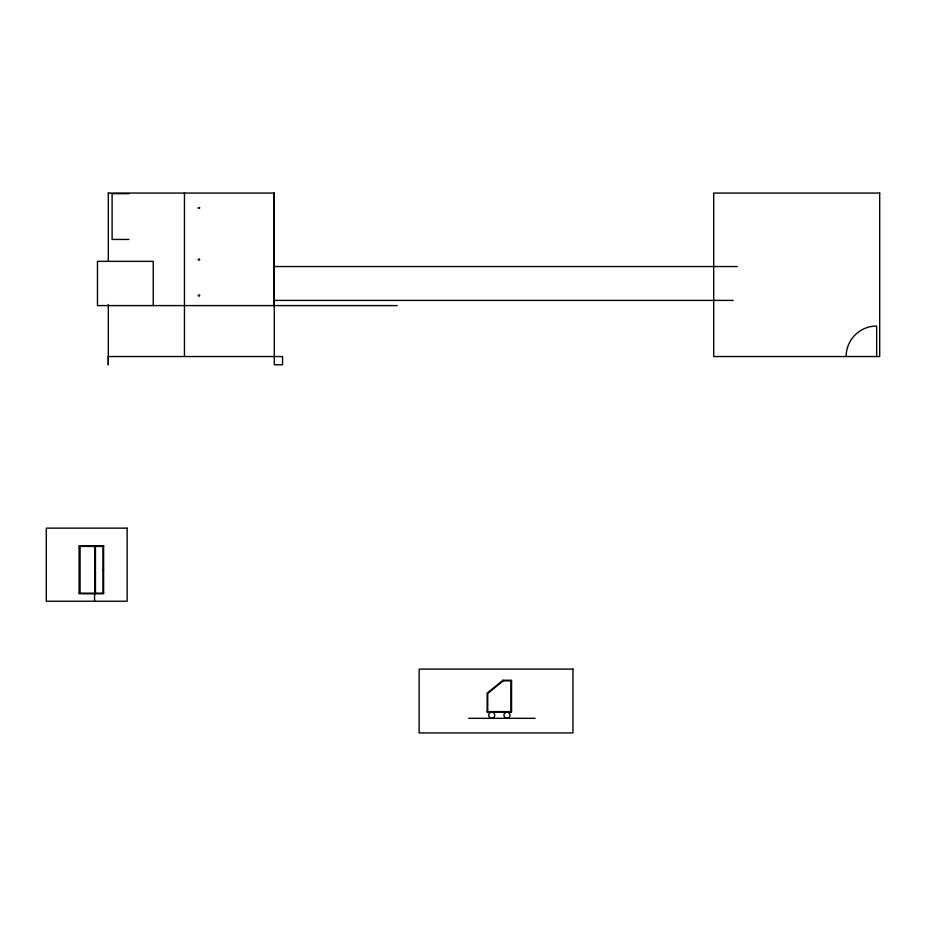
<?xml version="1.0" encoding="UTF-8"?>
<svg xmlns="http://www.w3.org/2000/svg" width="926" height="926" viewBox="0 0 926 926"><rect width="100%" height="100%" fill="white"/><g stroke="black" fill="none" stroke-linecap="round" stroke-linejoin="round"><path stroke-width="1.39" d="M108.307 304.469L108.296 364.948L108.307 356.545L282.546 356.545L282.546 364.786L274.304 364.786L274.304 193.059L273.702 193.673L273.702 305.592M503.003 680.24L487.134 693.169L487.134 712.221L511.546 712.221L511.546 680.24L503.003 680.24L503.223 680.853L487.747 693.47L487.747 711.608M108.307 261.352L108.307 193.059L274.304 193.059M128.934 193.673L112.104 193.673L112.104 239.44L128.934 239.44M273.714 266.538L737.281 266.538M273.783 300.406L733.207 300.406M397.254 305.592L97.473 305.592L97.473 261.352L153.23 261.352L153.23 305.592M79.196 546.444L79.81 546.444M79.196 546.409L103.608 546.409M102.994 569.791L103.608 569.791M79.196 593.161L103.608 593.161M503.223 680.853L511.546 680.853M487.134 711.608L511.546 711.608M468.672 718.321L535.078 718.321M108.307 193.059L108.921 193.673M876.644 356.545L876.644 326.033A30.512 30.512 0 0 0 846.132 356.545M510.932 680.853L510.932 711.608M184.459 193.059L184.459 356.545M102.994 546.409L102.994 593.161M95.447 546.409L95.447 593.161M95.285 546.409L95.285 593.161M95.065 545.796L95.065 593.774M94.579 593.774L94.579 601.229M79.81 546.409L79.81 593.161M79.578 546.409L79.578 593.161M879.7 193.059L713.703 193.059L713.703 356.545L879.7 356.545L879.7 193.059M199.53 207.54L198.338 207.54L198.338 208.315L199.53 208.315L199.53 207.54M199.53 259.268L198.338 259.268L198.338 260.032L199.53 260.032L199.53 259.268M199.53 295.209L198.338 295.209L198.338 295.984L199.53 295.984L199.53 295.209M127.128 528.144L46.3 528.144L46.3 601.229L127.128 601.229L127.128 528.144M103.608 545.796L79.196 545.796L79.196 593.774L103.608 593.774L103.608 545.796M572.962 669.104L419.131 669.104L419.131 732.941L572.962 732.941L572.962 669.104M490.19 717.905A3.056 3.056 0 0 0 494.762 715.266A3.056 3.056 0 0 0 490.19 712.626A3.056 3.056 0 0 0 490.19 717.905M505.446 717.905A3.056 3.056 0 0 0 510.018 715.266A3.056 3.056 0 0 0 505.446 712.626A3.056 3.056 0 0 0 505.446 717.905"/></g></svg>
